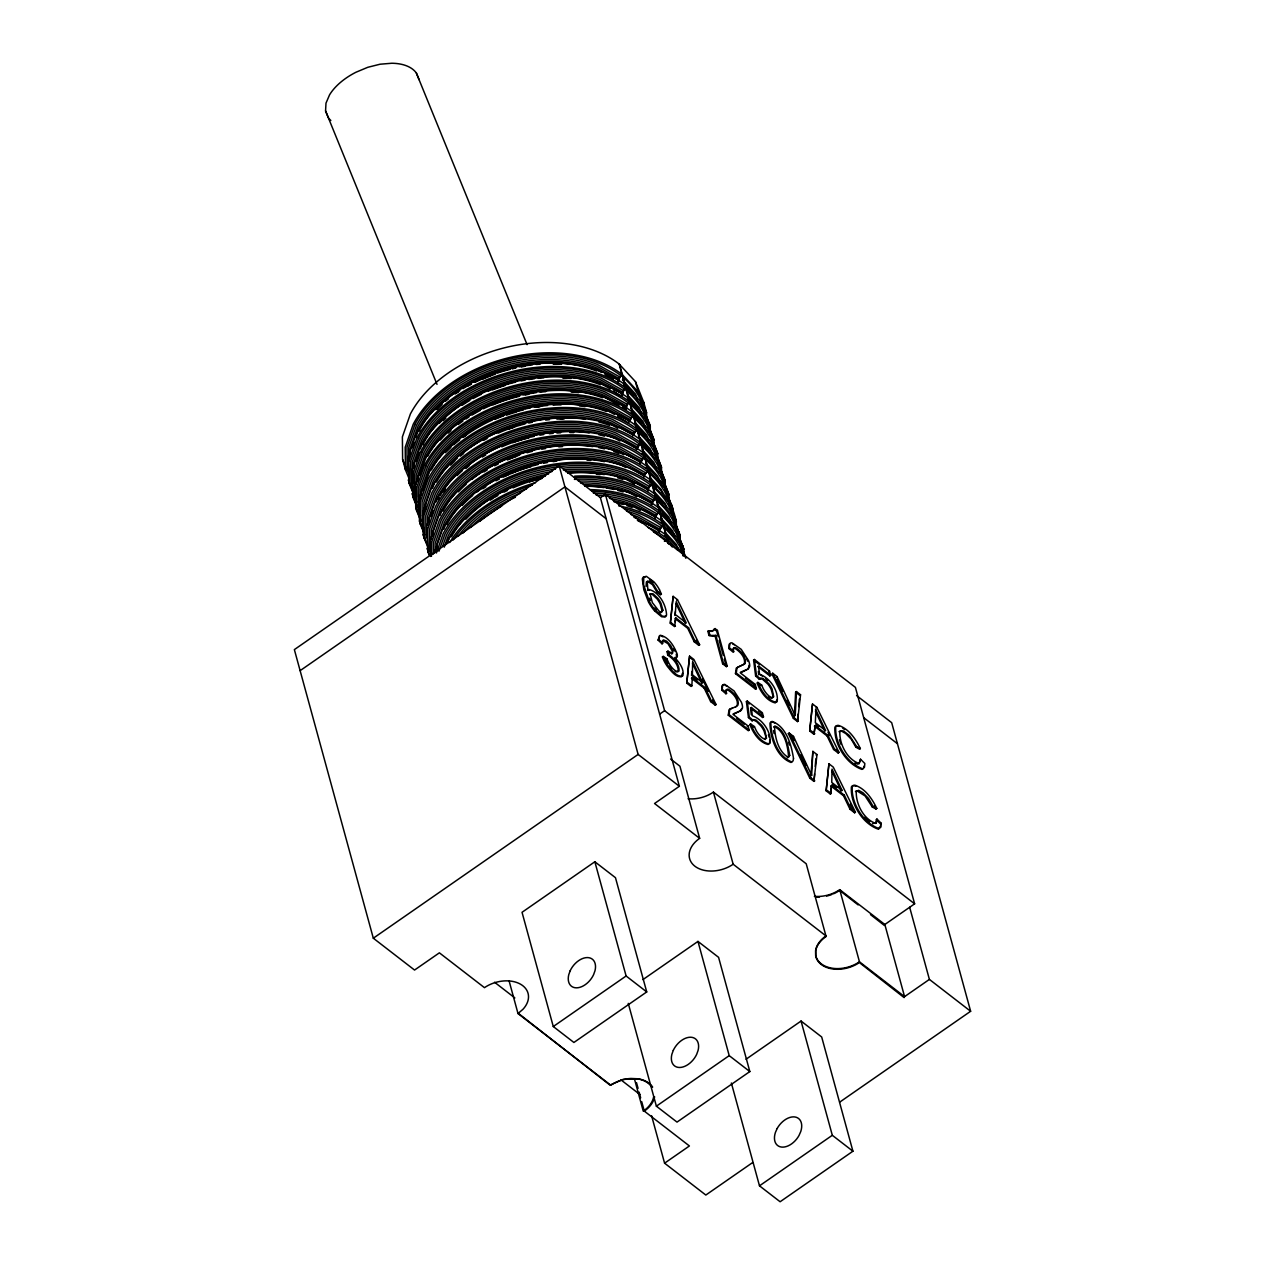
<?xml version="1.0" encoding="UTF-8"?>
<svg xmlns="http://www.w3.org/2000/svg" width="1265" height="1265" viewBox="0 0 1265 1265"><rect width="100%" height="100%" fill="white"/><g stroke="black" fill="none" stroke-linecap="round" stroke-linejoin="round"><path stroke-width="1.5" d="M875.506 823.452L876.93 819.024L881.278 823.309L880.914 827.041L879.143 828.622C863.157 822.993 851.029 803.069 852.199 786.371A20.303 6.784 55.2 0 1 855.172 785.265C865.529 788.854 872.249 798.927 876.803 808.43L875.981 808.999L872.312 807.023L865.07 795.938L856.832 790.767M794.404 716.101L795.622 692.145L796.444 691.576L800.555 694.738L797.519 721.588L793.392 718.394L771.903 673.834L772.741 673.249L777.09 676.617L795.226 715.531L796.444 691.576M811.656 775.334L812.873 751.378L816.984 754.557L813.948 781.391L809.821 778.212L788.348 733.637L789.17 733.068L793.519 736.42L811.656 775.334L810.833 775.919L812.873 751.378M674.846 621.747L675.826 617.905L688.555 627.725L695.038 641.213L699.624 644.755L698.786 645.324L694.216 641.782L687.717 628.31L675.004 618.474M699.624 644.755L677.471 599.673L673.138 596.321L670.324 623.345L674.609 626.634L675.826 617.905M716.053 704.558L693.9 659.476L689.567 656.124L686.769 683.147L691.038 686.452L691.86 685.867L692.271 677.708L704.985 687.528L711.468 701.016L716.053 704.558L715.231 705.127L710.645 701.585L704.162 688.113L691.433 678.293L692.271 677.708M838.995 752.406L816.842 707.325L812.51 703.972L809.695 730.996L813.964 734.301L815.198 725.557L827.911 735.376L834.41 748.864L838.995 752.406L838.157 752.975L833.572 749.433L827.089 735.961L814.375 726.126M813.964 734.301L815.198 725.557M855.425 812.209L833.271 767.128L828.939 763.775L826.14 790.799L830.409 794.104L831.643 785.359L844.356 795.195L850.839 808.667L855.425 812.209L854.602 812.778L850.017 809.252L843.518 795.764L830.805 785.945M830.409 794.104L831.643 785.359M437.026 384.37L325.564 110.925L325.99 103.145L329.58 94.812A50.537 28.621 -22.2 0 1 355.876 72.279L367.83 67.282L380.085 64.215L391.818 63.25A48.307 27.356 -22.2 0 1 416.359 73.022L419.126 79.742M675.368 611.643L675.115 615.549L676.222 601.65L686.263 622.949L675.953 614.98M697.442 679.906L691.56 675.368L691.797 671.446M692.382 674.783L692.667 661.453L702.692 682.752L692.382 674.783L691.56 675.368M618.553 381.951L619.85 377.002L621.953 374.345A123.986 84.866 -15.3 0 0 413.212 424.265L405.211 447.241L405.448 469.789L408.959 478.36M622.301 395.629L623.582 390.679L625.685 388.023A123.986 84.866 -15.3 0 0 416.96 437.943L408.959 460.919M417.15 507.439L412.928 497.145L412.706 474.596L420.707 451.621A123.986 84.866 -15.3 0 1 629.432 401.701L627.329 404.357L626.033 409.307L622.348 407.235M670.324 623.345L673.138 596.321M686.769 683.147L689.567 656.124M809.695 730.996L812.51 703.972M826.14 790.799L828.939 763.775M797.519 721.588L798.152 714.077M798.784 706.582L799.417 699.071M813.948 781.391L814.581 773.895M815.213 766.384L815.846 758.874M659.397 532.692L659.539 531.031L637.497 518.666A117.74 80.596 -15.3 0 0 634.018 517.369M777.058 699.83L775.224 702.929C766.131 700.683 760.36 691.212 757.008 682.974L757.846 682.404L761.657 685.045L763.174 688.524A9.108 3.052 55.2 0 0 769.341 696.256L771.666 697.584L773.721 696.762L772.045 688.887A9.899 3.305 55.2 0 0 768.772 683.606L763.064 678.435L760.724 678.056L759.285 679.242L755.632 676.016L753.592 660.061L754.43 659.492L769.547 671.177L770.685 675.336L769.863 675.905L757.719 666.529M618.111 382.9L618.775 378.377L622.364 374.677L638.287 391.976L646.557 412.611L646.573 418.256M650.305 431.934L650.289 426.289L642.035 405.654L626.112 388.355C618.949 392.767 625.4 400.546 613.604 390.759M654.052 445.612L654.037 439.967L645.767 419.332L629.844 402.033L626.254 405.733L625.685 409.101M420.881 521.117L416.659 510.823L416.438 488.274L424.439 465.299A123.986 84.866 -15.3 0 1 633.18 415.379C625.906 424.075 633.101 425.546 617.747 416.248M632.516 436.409L633.449 433.247L637.339 429.388L653.262 446.687L661.516 467.323L661.532 472.968M636.248 450.087L638.224 445.422L641.07 443.066L656.994 460.365L665.264 481L665.279 486.646M639.995 463.765L640.928 460.602L644.818 456.744L660.741 474.043L669.011 494.678L669.011 500.323M643.727 477.443L644.676 474.28L648.55 470.422L664.473 487.721L672.743 508.356L672.759 514.001M436.425 552.995L443.145 533.688A123.986 84.866 -15.3 0 1 651.886 483.768L648.423 487.958L647.759 491.421M680.238 541.357L680.222 535.712L671.968 515.076L656.045 497.778L652.155 501.636L651.507 505.099M654.954 518.476L655.903 515.314L659.777 511.455L675.7 528.754L683.97 549.389L683.986 555.035M658.701 532.154L659.65 528.991L663.113 524.801A123.986 84.866 -15.3 0 0 618.68 505.842M770.828 722.41C770.954 736.831 777.2 756.312 791.858 761.941M863.647 767.808L864.011 766.211M880.44 826.029L878.321 829.192C862.335 823.578 850.191 803.639 851.377 786.941A20.303 6.784 55.2 0 1 854.349 785.834L855.804 786.229M856.279 790.941C855.519 803.37 863.363 819.182 875.601 823.325M657.784 459.29L657.784 453.645L649.514 433.009L633.591 415.711L631.061 418.035L629.907 421.356L607.817 408.974A118.167 80.897 -15.3 0 0 430.432 468.635L422.795 490.535M633.354 435.286L636.912 429.056A123.986 84.866 -15.3 0 0 428.187 478.976L420.186 501.952L420.407 524.501L424.629 534.795M428.376 548.472L424.155 538.178L423.917 515.63L431.918 492.654A123.986 84.866 -15.3 0 1 640.659 442.734L637.101 448.964L615.043 436.615A117.74 80.596 -15.3 0 0 438.307 496.054L436.283 501.826M640.833 462.642L644.407 456.412A123.986 84.866 -15.3 0 0 435.666 506.332L427.665 529.308L427.886 551.856L429.294 555.288M574.658 476.13A123.986 84.866 -15.3 0 1 655.618 497.445L652.06 503.676L630.017 491.31A117.74 80.596 -15.3 0 0 580.54 482.914M741.67 708.526L740.373 710.946L733.226 713.871M647.221 581.378L647.901 590.375L648.834 589.443C659.207 592.036 666.149 604.749 666.576 615.043L665.817 616.45L662.401 616.182L655.397 610.283A16.002 5.345 55.2 0 1 649.277 601.349L643.537 584.572L643.822 576.761M737.1 705.759C738.823 699.308 732.815 693.046 727.691 689.899A8.681 2.91 55.2 0 0 725.588 691.164L725.984 693.805L726.426 690.579A8.681 2.91 55.2 0 1 728.529 689.314C733.653 692.477 739.645 698.739 737.922 705.174L735.439 707.056M414.841 424.676L406.951 447.336L407.172 469.552L409.259 474.628M412.2 447.715L414.066 442.355M415.932 436.994L419.205 427.602A118.167 80.897 -15.3 0 1 596.59 367.941L618.68 380.322M419.395 431.112L420.154 428.93A117.503 80.438 -15.3 0 1 596.527 369.601L601.523 372.416M418.589 438.354L410.698 461.013L410.919 483.23L413.007 488.306M415.948 461.393L419.047 452.459M420.296 448.885L422.953 441.279A118.167 80.897 -15.3 0 1 600.337 381.619L622.412 394M423.127 444.79L423.886 442.608A117.503 80.438 -15.3 0 1 600.274 383.279L610.268 388.893M422.336 452.032L414.446 474.691L414.667 496.908L416.738 501.984M419.68 475.071L426.684 454.957A118.167 80.897 -15.3 0 1 604.069 395.297L626.159 407.678M426.068 465.71L418.177 488.369L418.399 510.586L420.486 515.661M432.551 488.148L434.559 482.376A117.74 80.596 -15.3 0 1 611.295 422.937L632.785 434.844M431.318 516.088L433.183 510.744M438.544 499.517L439.287 497.382M440.03 515.503L442.038 509.732A117.74 80.596 -15.3 0 1 618.791 450.293L640.264 462.199M434.211 553.2L442.212 530.241A123.986 84.866 -15.3 0 1 650.937 480.305L649.609 481.238L651.349 480.637C664.441 492.718 676.49 509.147 676.506 527.679M443.778 529.181L445.786 523.41A117.74 80.596 -15.3 0 1 622.522 463.955L644.581 476.32M438.908 551.287L444.901 534.115A122.183 83.648 -15.3 0 1 539.538 468.461A122.183 83.648 -15.3 0 1 650.637 485.048L652.297 484.1L668.22 501.399L676.49 522.034M442.624 546.338L446.608 534.858A120.381 82.399 -15.3 0 1 627.314 474.09L649.609 486.566L650.653 485.033M444.268 547.144L448.19 535.87A118.894 81.387 -15.3 0 1 555.462 469.062M447.51 542.859L449.518 537.087A117.74 80.596 -15.3 0 1 551.967 471.529M431.539 556.141L431.412 542.985L439.414 520.01A123.986 84.866 -15.3 0 1 648.139 470.09L645.071 474.581L622.918 462.168A118.894 81.387 -15.3 0 0 444.458 522.192L436.773 544.219L436.836 550.117M649.609 486.566L648.818 488.258L626.665 475.846A118.894 81.387 -15.3 0 0 563.131 468.129M685.646 557.897L679.447 542.432L663.524 525.133L660.03 529.292L637.876 516.879A118.894 81.387 -15.3 0 0 630.761 514.349M727.185 666.054L717.445 630.429L715.041 628.578L712.195 631.33L707.862 631.267L709.001 635.473L713.887 636.279L715.864 635.409L723.453 663.16L727.185 666.054L726.363 666.623L722.631 663.745L715.041 635.995M715.041 628.578L713.017 630.761L707.862 631.267M665.754 615.612L664.979 617.02L661.579 616.751L654.574 610.853M737.052 667.556L736.277 673.075L756.375 688.603L755.553 689.172L735.455 673.644L736.23 668.141L745.117 663.635C746.84 657.183 740.847 650.922 735.724 647.759A8.681 2.91 55.2 0 0 733.621 649.024L733.178 652.25L729.225 648.834L728.956 645.15A13.267 4.428 55.2 0 1 730.095 643.49M729.858 709.112L729.083 714.614L749.18 730.142L748.358 730.727L728.26 715.199L729.035 709.697L736.262 706.471M590.138 489.618A123.986 84.866 -15.3 0 1 659.365 511.123L656.298 515.614L634.144 503.201A118.894 81.387 -15.3 0 0 596.131 495.01M664.584 541.278L666.845 538.479A123.986 84.866 -15.3 0 0 647.791 527.284M765.23 739.551L765.768 736.467L764.028 731.012A9.899 3.305 55.2 0 0 760.755 725.746L756.691 721.651L753.687 720.085L752.09 720.797L748.437 717.555L746.397 701.616L747.236 701.047L762.352 712.733L763.491 716.891L762.668 717.461L750.524 708.084L751.363 707.514L763.491 716.891M747.568 669.391L748.864 666.987A15.117 5.06 55.2 0 0 748.848 665.343M759.285 679.242L762.226 679.005L767.95 684.191A9.899 3.305 55.2 0 1 771.207 689.457L773.073 696.319L772.425 697.995L770.844 698.169M752.09 720.797L753.529 719.611L755.869 719.991L761.577 725.161A9.899 3.305 55.2 0 1 764.851 730.443L766.527 738.317L764.471 739.139L762.147 737.811A9.108 3.052 55.2 0 1 755.98 730.079L754.462 726.6L750.651 723.959L749.829 724.529C753.165 732.767 758.937 742.239 768.029 744.484L769.658 742.808L769.721 739.582M664.425 541.167L667.272 538.795L677.882 550.338M773.69 727.059L774.227 726.584C784.98 731.297 787.858 746.571 788.617 757.197L787.257 757.861M652.661 1087.094A27.783 19.022 -15.3 0 0 637.797 1078.776L630.903 1078.46A27.783 19.022 -15.3 0 0 610.789 1085.228L518.002 1013.55L522.998 1009.249A27.783 19.022 -15.3 0 0 520.389 984.123A27.783 19.022 -15.3 0 0 484.479 987.665L439.382 952.83L414.556 970.049L373.317 938.203L294.365 649.609L559.177 465.836L600.416 497.698L679.368 786.277L654.543 803.512L699.656 838.347A27.783 19.022 -15.3 0 0 694.896 866.225A27.783 19.022 -15.3 0 0 733.162 864.232L825.95 935.91A27.783 19.022 -15.3 0 0 815.64 950.268L815.704 955.312A27.783 19.022 -15.3 0 0 859.457 961.795L904.57 996.646L929.395 979.41L909.661 907.274M642.13 453.882L643.458 452.949A123.986 84.866 -15.3 0 0 434.717 502.885L426.716 525.845L427.886 551.856M660.836 522.271L662.164 521.338A123.986 84.866 -15.3 0 0 613.873 501.699M664.584 535.949L665.912 535.016A123.986 84.866 -15.3 0 0 638.129 520.453M300.121 670.656L564.933 486.883L606.172 518.745M600.416 497.698L605.382 494.251L855.409 687.385L914.627 903.827L884.836 924.494L904.57 996.646M656.962 592.147L657.784 591.577L661.405 594.107L660.583 594.677L656.962 592.147L652.455 584.636L647.474 581.331M676.649 600.243L677.471 599.673M675.083 671.668L678.214 671.62C678.704 664.868 673.249 658.543 667.762 655.223L667.129 651.712L667.952 651.143L672.458 653.515L673.154 650.526L670.671 645.482L666.655 641.134L663.461 639.932L662.069 643.853L658.132 640.185L660.219 635.236C668.647 636.88 674.024 646.115 677.012 653.578A10.658 3.558 55.2 0 1 676.253 657.626L674.783 657.531C679.068 662.291 684.333 668.758 682.91 675.557L682.104 676.285C676 676.506 671.794 670.15 668.236 665.928A14.88 4.965 55.2 0 1 664.157 658.749L663.255 656.377L662.417 656.962L663.334 659.318A14.88 4.965 55.2 0 0 667.414 666.497C670.972 670.735 675.178 677.091 681.282 676.854L682.468 673.328M687.717 628.31L688.555 627.725M667.762 655.223L668.584 654.638L667.952 651.143M668.584 654.638C674.071 657.958 679.526 664.299 679.036 671.051L676.965 671.604L674.688 670.26A8.95 2.989 55.2 0 1 668.568 662.544L666.829 658.686L665.991 659.255L667.73 663.113M694.216 641.782L695.038 641.213M709.001 635.473L715.864 635.409M718.156 636.627L716.622 631.014L717.445 630.429M729.225 648.834L729.779 644.565A13.267 4.428 55.2 0 1 732.008 642.841L741.227 649.356L748.58 660.662A15.117 5.06 55.2 0 1 749.686 666.402L748.39 668.821L740.42 672.316M722.631 663.745L723.453 663.16M659.634 714.14L664.599 710.693L605.382 494.251M704.162 688.113L704.985 687.528M735.455 673.644L736.277 673.075M725.984 693.805L722.03 690.39L722.584 686.12A13.267 4.428 55.2 0 1 724.813 684.397L734.032 690.911L741.385 702.217A15.117 5.06 55.2 0 1 742.492 707.957L741.195 710.377L733.131 714.44L748.042 725.968L749.18 730.142M710.645 701.585L711.468 701.016M373.317 938.203L638.129 754.43L559.177 465.836M755.632 676.016L756.454 675.431L754.43 659.492M757.846 682.404C761.182 690.643 766.954 700.098 776.046 702.36L777.137 701.696C778.908 690.832 769.863 677.74 759.522 674.229L758.684 674.798L758.304 671.494M768.725 671.747L769.547 671.177M755.553 689.172L754.414 684.982L755.237 684.412L740.325 672.885L746.824 669.738M760.834 685.614L761.657 685.045M776.267 677.186L777.09 676.617M728.26 715.199L729.083 714.614M748.437 717.555L749.26 716.986L747.236 701.047M747.22 726.537L748.042 725.968M754.462 726.6L753.64 727.169L749.829 724.529M800.555 694.738L799.717 695.323L795.622 692.145M793.392 718.394L794.214 717.824L798.341 721.018M816.004 707.894L816.842 707.325M594.85 861.765L522.034 912.302L553.279 1026.532L573.899 1042.471L646.731 991.934L615.47 877.689L594.85 861.765L626.112 975.995L646.731 991.934M788.348 733.637L792.696 737.005L793.519 736.42M827.089 735.961L827.911 735.376M816.162 755.126L816.984 754.557M833.572 749.433L834.41 748.864M809.821 778.212L810.659 777.627L814.786 780.821M855.867 747.22L856.705 746.65L860.374 748.611L859.536 749.196L855.867 747.22L851.266 739.203L845.716 733.526L841.415 731.075L839.011 731.708M860.374 748.611C855.82 739.124 849.1 729.051 838.742 725.446A20.303 6.784 55.2 0 0 835.754 726.569C834.584 743.251 846.728 763.19 862.714 768.804L864.469 767.238L864.849 763.507L860.5 759.221L859.077 763.649L857.385 764.123M842.063 790.404L831.753 782.434L832.038 769.104L842.063 790.404L841.241 790.973L831.896 771.191M843.518 795.764L844.356 795.195M850.017 809.252L850.839 808.667M553.279 1026.532L626.112 975.995M872.312 807.023L873.135 806.453L876.803 808.43M642.936 979.6L697.964 941.413L718.583 957.336L749.829 1071.566L677.012 1122.102L656.377 1106.179L628.262 1003.366M881.278 823.309L880.456 823.894L876.107 819.594M656.377 1106.179L729.209 1055.643L697.964 941.413M746.034 1059.232L801.061 1021.045L821.681 1036.984L852.926 1151.213L780.11 1201.75L759.49 1185.827L731.36 1083.014M752.643 1162.551L705.823 1195.045L664.584 1163.183L689.409 1145.964L644.296 1111.113L641.703 1101.625M839.849 1102.036L970.635 1011.273L891.683 722.679L856.563 695.544M759.49 1185.827L832.307 1135.29L801.061 1021.045M627.25 399.092L628.484 398.238A123.986 84.866 -15.3 0 0 419.759 448.174L411.757 471.149L412.928 497.145M659.381 635.805L658.132 640.185M855.456 791.526L858.666 790.309L862.983 792.76L868.517 798.436L873.135 806.453M862.936 768.867L861.876 769.389C845.89 763.76 833.761 743.836 834.932 727.138A20.303 6.784 55.2 0 1 837.904 726.031L839.375 726.41M664.71 536.044L666.323 535.348L682.246 552.647L683.432 555.604M627.393 399.202L628.895 398.57L644.818 415.869L654.037 439.967M631.14 412.88L632.642 412.248L648.566 429.547L657.784 453.645M737.606 667.224L744.294 664.204C746.018 657.753 740.009 651.491 734.886 648.344A8.681 2.91 55.2 0 0 732.973 648.787M730.411 708.779L732.451 708.1M649.751 594.012L652.297 594.392L657.136 598.978A9.788 3.273 55.2 0 1 660.235 604.069L662.054 610.774L660.883 612.703A8.46 2.83 55.2 0 1 660.093 612.639M671.636 654.1L672.316 651.096L667.936 643.648L662.639 640.501L662.069 643.853M647.996 590.012L649.404 589.933M771.223 721.936L772.14 721.936M644.043 576.745L645.482 576.872M872.644 823.594L876.345 822.882L876.93 819.024M761.04 675.304L762.384 676M661.611 636.105L663.066 636.88M854.824 763.048L856.215 763.775M732.577 643.853L734.269 644.77M725.383 685.409L727.075 686.326M773.263 722.283L774.607 723.011M619.107 378.63L596.938 366.202A119.242 81.624 -15.3 0 0 417.94 426.4L410.255 448.506L410.303 454.42M604.86 374.282L613.193 378.947M623.582 390.679L601.27 378.188A120.618 82.573 -15.3 0 0 420.201 439.082L412.406 461.44L412.627 483.372M622.854 392.308L600.669 379.88A119.242 81.624 -15.3 0 0 421.688 440.078L413.987 462.184L414.05 468.097M627.329 404.357L605.018 391.865A120.618 82.573 -15.3 0 0 423.933 452.759L416.153 475.118L416.248 484.258M626.602 405.986L604.417 393.557A119.242 81.624 -15.3 0 0 425.435 453.755L417.735 475.861L417.798 481.775M619.012 405.369L604.006 396.957A117.503 80.438 -15.3 0 0 427.633 456.286M631.061 418.035L608.75 405.543A120.618 82.573 -15.3 0 0 427.681 466.437L419.901 488.796L420.012 499.754M630.334 419.664L608.149 407.235A119.242 81.624 -15.3 0 0 429.167 467.433L421.466 489.539L421.53 495.453M614.426 414.382L607.753 410.635A117.503 80.438 -15.3 0 0 431.381 469.963M634.635 431.855L612.355 419.379A120.381 82.399 -15.3 0 0 431.65 480.147L423.886 502.458L423.981 513.4M633.844 433.547L611.691 421.134A118.894 81.387 -15.3 0 0 433.231 481.159L425.546 503.185L425.609 509.083M617.858 428.345L611.216 424.629A117.028 80.106 -15.3 0 0 436.425 482.076M638.382 445.533L616.087 433.057A120.381 82.399 -15.3 0 0 435.397 493.824L427.617 516.136L427.712 525.26M637.592 447.225L615.438 434.812A118.894 81.387 -15.3 0 0 436.963 494.836L429.294 516.863L429.357 522.761M619.929 441.09L614.964 438.307A117.028 80.106 -15.3 0 0 440.173 495.753M642.13 459.211L619.834 446.735A120.381 82.399 -15.3 0 0 439.129 507.502L431.365 529.814L431.46 538.937M641.323 460.903L619.17 448.49A118.894 81.387 -15.3 0 0 440.71 508.514L433.041 530.541L433.089 536.439M623.677 454.768L618.696 451.984A117.028 80.106 -15.3 0 0 443.035 511.06M645.862 472.889L623.582 460.413A120.381 82.399 -15.3 0 0 442.876 521.18L435.097 543.491L435.192 552.615M625.764 467.512L622.443 465.662A117.028 80.106 -15.3 0 0 446.782 524.738M648.312 489.998L626.27 477.632A117.74 80.596 -15.3 0 0 563.352 469.995M634.477 483.989L626.175 479.34A117.028 80.106 -15.3 0 0 565.518 471.56M652.55 501.936L630.397 489.523A118.894 81.387 -15.3 0 0 578.453 481.08M636.564 496.734L629.923 493.018A117.028 80.106 -15.3 0 0 584.699 484.653M655.808 517.353L633.749 504.988A117.74 80.596 -15.3 0 0 609.509 498.394M640.311 510.412L633.67 506.696A117.028 80.106 -15.3 0 0 613.462 500.829M660.741 527.552L638.54 515.108A120.381 82.399 -15.3 0 0 626.539 511.139M637.402 520.374L642.383 523.157M669.912 653.625L667.129 651.712M663.255 656.377L666.829 658.686M662.417 656.962L664.805 658.496M768.519 696.841L769.768 697.695M842.775 728.197L844.704 729.589M863.837 717.777L897.454 743.725M714.219 629.148L716.622 631.014M753.592 660.061L759.648 664.742M770.685 675.336L758.541 665.959L759.522 674.229M815.957 724.339L818.914 726.616M745.465 678.072L754.414 684.982M671.162 622.76L675.431 626.064M810.533 730.427L814.802 733.716M690.184 657.816L693.078 660.045M746.397 701.616L749.433 703.957M758.494 710.962L761.53 713.302M832.402 784.158L836.813 787.557M736.768 718.473L744.231 724.228M687.591 682.578L691.86 685.867M826.962 790.23L831.231 793.534M664.599 710.693L914.627 903.827M670.577 759L679.922 766.211L699.656 838.347M688.081 798.753A27.783 19.022 -15.3 0 0 713.428 792.096L806.216 863.774L826.092 936.511A27.783 19.022 -15.3 0 0 815.672 950.837L815.688 955.881A27.783 19.022 -15.3 0 0 859.346 962.554L904.143 997.626M814.375 896.316A27.783 19.022 -15.3 0 0 839.723 889.659L884.836 924.494M638.129 754.43L679.368 786.277M929.395 979.41L970.635 1011.273M729.209 1055.643L749.829 1071.566M832.307 1135.29L852.926 1151.213M494.552 982.225L514.855 997.927M621.131 1080.01L639.869 1094.494M405.448 469.789L402.618 459.464L402.381 436.915L410.398 413.94A123.986 84.866 -15.3 0 1 619.123 364.02L635.457 381.635L643.727 402.27L646.557 412.611M858.144 904.918L839.612 890.418A27.783 19.022 -15.3 0 1 833.461 893.817M870.494 914.595L884.393 925.474M517.859 1012.965L609.983 1085.101L623.028 1079.409L637.022 1078.745A27.783 19.022 -15.3 0 1 651.807 1087.141M649.53 579.18L652.961 582.295M730.047 648.249L734.016 651.681M722.853 689.805L726.822 693.236M756.454 675.431L760.107 678.673M749.26 716.986L752.912 720.228M869.672 821.744L864.991 817.143M658.954 639.616L662.907 643.268M765.799 678.688L767.713 680.649M619.724 376.923L597.539 364.51A120.618 82.573 -15.3 0 0 416.454 425.404L408.674 447.763L409.18 483.467L412.69 492.038M622.38 379.8L635.425 393.984L637.623 399.455M650.289 426.289L641.086 402.191L625.163 384.892L623.645 385.525L624.752 384.56A123.986 84.866 -15.3 0 0 416.011 434.496L408.01 457.471L409.18 483.467M624.072 384.133L634.398 395.344M627.424 394.901L639.173 407.662L641.371 413.133M627.82 397.811L638.129 409.022M631.172 408.579L642.92 421.34L645.103 426.811M631.567 411.489L641.877 422.7M634.919 422.257L646.652 435.018L648.85 440.489M636.39 425.926L652.313 443.224L661.516 467.323M635.299 425.166L645.624 436.378M638.461 436.061L650.178 448.79L652.361 454.261M640.122 439.603L656.045 456.902L665.264 481M642.62 443.209L649.04 450.198M642.193 449.739L653.926 462.468L656.108 467.939M643.869 453.281L659.792 470.58L669.011 494.678M650.21 461.077L652.787 463.876M645.941 463.417L657.658 476.146L660.583 483.436M672.743 508.356L663.54 484.258L647.617 466.959L645.988 467.655L647.19 466.627A123.986 84.866 -15.3 0 0 438.465 516.563L430.464 539.523L430.638 556.442M647.522 467.765L650.099 470.564M649.688 477.095L661.405 489.824L662.86 493.461M651.269 481.443L656.409 487.025M653.42 490.773L665.137 503.502L666.608 507.139M655.096 494.315L671.019 511.613L680.222 535.712M656.298 496.512L662.734 503.502M653.199 500.134L631.061 487.768A120.381 82.399 -15.3 0 0 574.405 479.372M657.168 504.45L668.885 517.179L671.082 522.651M658.844 507.992L674.767 525.291L683.97 549.389M662.607 512.989L667.762 518.587M656.93 513.811L634.809 501.446A120.381 82.399 -15.3 0 0 593.317 492.986M660.915 518.128L672.632 530.857L674.814 536.328M662.575 521.67L678.499 538.969L686.073 557.881M667.635 528.058L671.494 532.265M664.647 531.806L676.364 544.535L678.562 550.006M666.244 536.154L668.805 538.953M667.066 541.278L672.332 547.002M674.862 659.097L676.664 661.073M654.653 608.038L656.393 610.015M856.705 746.65L849.463 735.55L843.455 730.964L839.849 731.138C839.09 743.567 846.918 759.38 859.172 763.507L860.5 759.221M673.818 648.724L675.257 651.586M827.943 732.166L829.634 735.645M836.45 749.513L838.157 752.975M850.333 804.113L854.602 812.778M696.24 640.122L698.786 645.324M702.455 679.131L708.416 691.259M712.669 699.924L715.231 705.127M772.741 673.249L794.214 717.824M789.17 733.068L810.659 777.627M659.476 589.711L661.405 594.107M824.796 731.17L815.466 711.373M685.424 623.519L676.095 603.721M701.869 683.321L692.524 663.54M874.605 806.121L875.981 808.999M777.09 678.957L782.909 691.354M787.067 700.209L789.55 705.522M792.696 737.005L794.357 740.547M800.998 754.699L805.995 765.325M657.784 591.577L653.278 584.066L649.514 581.014L646.399 581.963L646.067 586.454M746.777 659.033L747.757 661.247M325.564 110.925L328.331 117.661A48.307 27.356 -22.2 0 0 330.845 120.475M402.618 459.464L406.84 469.742M408.231 480.004L413.165 492.022M411.979 493.682L416.897 505.7M632.231 411.916A123.986 84.866 -15.3 0 0 423.49 461.851L415.489 484.827L415.726 507.36L420.644 519.377M424.344 529.308L422.273 524.248L422.051 502.031L429.926 479.403A122.183 83.648 -15.3 0 1 524.58 413.75A122.183 83.648 -15.3 0 1 635.663 430.337M635.963 425.593A123.986 84.866 -15.3 0 0 427.238 475.529L419.237 498.505L419.458 521.038L424.392 533.055M639.711 439.271A123.986 84.866 -15.3 0 0 430.986 489.207L422.984 512.167L423.206 534.716L426.716 543.302M426.953 548.393L429.752 555.256M416.359 73.022L527.078 344.633M659.697 592.463L660.583 594.677M750.651 723.959C753.987 732.198 759.759 741.654 768.851 743.915L769.942 743.251C771.713 732.388 762.668 719.295 752.327 715.784L751.363 707.514M788.569 742.334L789.566 745.038M649.514 598.203L650.321 600.559M768.408 734.823L769.231 737.369M839.438 739.74L840.877 744.199M839.723 889.659L859.457 961.795M769.104 673.138L769.863 675.905M755.237 684.412L756.375 688.603M761.909 714.693L762.668 717.461M719.184 640.375L723.28 655.381M724.307 659.128L726.363 666.623M708.685 630.682L709.839 634.888M635.457 381.635L638.287 391.976M641.086 402.191L642.035 405.654M644.818 415.869L645.767 419.332M648.566 429.547L649.514 433.009M652.313 443.224L653.262 446.687M656.045 456.902L656.994 460.365M659.792 470.58L660.741 474.043M663.54 484.258L664.473 487.721M667.272 497.936L668.22 501.399M671.019 511.613L671.968 515.076M674.767 525.291L675.7 528.754M678.499 538.969L679.447 542.432M682.246 552.647L683.195 556.11M619.534 364.336L668.663 543.918M619.123 364.02L668.252 543.586M713.428 792.096L733.162 864.232M651.586 1115.73L664.584 1163.183M636.501 1082.634L638.066 1088.327M639.11 1092.122L640.659 1097.83M634.429 1078.871L643.253 1111.144A27.783 19.022 -15.3 0 0 653.657 1096.834M415.726 507.36L416.659 510.823M419.458 521.038L420.407 524.501M423.206 534.716L424.155 538.178M509.036 980.691L518.002 1013.55M773.516 730.553L774.069 733.605M722.03 690.39L721.762 686.705A13.267 4.428 55.2 0 1 723.991 684.966M750.714 709.744L751.299 714.709M433.389 554.165L433.278 543.065L441.153 520.437A122.183 83.648 -15.3 0 1 535.807 454.783A122.183 83.648 -15.3 0 1 646.889 471.371M429.752 551.603L429.531 529.387L437.405 506.759A122.183 83.648 -15.3 0 1 532.059 441.106A122.183 83.648 -15.3 0 1 643.158 457.693M426.005 537.925L425.783 515.709L433.674 493.081A122.183 83.648 -15.3 0 1 528.311 427.428A122.183 83.648 -15.3 0 1 639.41 444.015M416.296 489.729L416.375 497.05M683.021 545.927L683.037 549.69M679.289 532.249L679.289 536.012M675.542 518.571L675.557 522.334M671.794 504.893L671.81 508.657M649.356 422.826L649.356 426.59M643.727 402.27L643.743 407.915M654.606 1096.771A27.783 19.022 -15.3 0 1 644.296 1111.113M585.284 486.124A123.986 84.866 -15.3 0 1 658.417 507.66M449.628 542.558A123.986 84.866 -15.3 0 1 535.538 482.677M445.944 543.918A123.986 84.866 -15.3 0 1 541.942 477.3M568.143 473.047A123.986 84.866 -15.3 0 1 654.685 493.982M653.483 531.948A122.183 83.648 -15.3 0 1 665.596 539.76M625.416 508.973A122.183 83.648 -15.3 0 1 661.864 526.082M591.704 491.168A122.183 83.648 -15.3 0 1 658.116 512.404M617.573 503.138A116.775 79.932 -15.3 0 1 623.218 504.577M626.887 505.668A116.775 79.932 -15.3 0 1 632.184 507.502M453.265 539.902A122.183 83.648 -15.3 0 1 532.328 485.128M574.468 477.617A122.183 83.648 -15.3 0 1 654.385 498.726M585.015 486.155A116.775 79.932 -15.3 0 1 604.132 487.642M606.093 487.942A116.775 79.932 -15.3 0 1 613.825 489.46M617.62 490.393A116.775 79.932 -15.3 0 1 623.139 491.99M479.593 521.417A117.028 80.106 -15.3 0 1 501.667 506.095M470.627 527.442A117.74 80.596 -15.3 0 1 515.345 497.287M463.196 532.913A118.894 81.387 -15.3 0 1 519.915 493.318M458.215 536.186A120.381 82.399 -15.3 0 1 526.556 488.843M465.868 519.203A116.775 79.932 -15.3 0 1 545.215 476.178M567.732 472.904A116.775 79.932 -15.3 0 1 604.291 474.612M617.589 477.759A116.775 79.932 -15.3 0 1 622.949 479.514M451.399 536.787A117.028 80.106 -15.3 0 1 548.567 473.932M494.599 497.398A122.183 83.648 -15.3 0 1 497.967 495.469M529.482 481.886A122.183 83.648 -15.3 0 1 542.147 478.36M596.384 474.28A122.183 83.648 -15.3 0 1 600.084 474.675M490.267 500.181A117.028 80.106 -15.3 0 1 493.556 498.078M503.913 492.211A117.028 80.106 -15.3 0 1 507.502 490.425M512.942 487.911A117.028 80.106 -15.3 0 1 541.847 478.186M462.136 505.526A116.775 79.932 -15.3 0 1 472.651 495.485M477.032 491.927A116.775 79.932 -15.3 0 1 604.433 461.678M482.787 488.812A122.183 83.648 -15.3 0 1 485.95 486.725M495.927 480.842A122.183 83.648 -15.3 0 1 499.39 479.024M502.901 477.284A122.183 83.648 -15.3 0 1 506.459 475.624M508.245 474.818A122.183 83.648 -15.3 0 1 531.158 466.579M586.992 460.175A122.183 83.648 -15.3 0 1 590.771 460.444M505.573 475.877A117.028 80.106 -15.3 0 1 509.21 474.233M510.918 473.474A117.028 80.106 -15.3 0 1 538.099 464.508M543.681 463.275A117.028 80.106 -15.3 0 1 547.429 462.547M553.09 461.63A117.028 80.106 -15.3 0 1 556.869 461.124M458.389 491.848A116.775 79.932 -15.3 0 1 466.105 484.258M471.798 479.419A116.775 79.932 -15.3 0 1 592.905 446.608M598.756 447.62A116.775 79.932 -15.3 0 1 604.512 448.885M613.715 451.542A116.775 79.932 -15.3 0 1 618.917 453.455M494.662 465.789A117.028 80.106 -15.3 0 1 498.22 463.955M507.186 459.796A117.028 80.106 -15.3 0 1 519.646 455.052M526.983 452.759A117.028 80.106 -15.3 0 1 532.518 451.273M541.799 449.217A117.028 80.106 -15.3 0 1 545.563 448.537M558.766 446.861A117.028 80.106 -15.3 0 1 562.498 446.577M483.815 472.035A122.183 83.648 -15.3 0 1 487.104 470.042M507.897 459.701A122.183 83.648 -15.3 0 1 516.626 456.333M457.092 475.608A116.775 79.932 -15.3 0 1 462.357 470.58M465.156 468.129A116.775 79.932 -15.3 0 1 589.158 432.93M598.867 434.749A116.775 79.932 -15.3 0 1 604.512 436.188M443.145 491.959A122.183 83.648 -15.3 0 1 445.454 488.875M465.805 468.43A122.183 83.648 -15.3 0 1 468.935 465.994M512.894 442.655A122.183 83.648 -15.3 0 1 529.118 437.769M569.914 432.567A122.183 83.648 -15.3 0 1 573.772 432.598M482.329 457.045A117.028 80.106 -15.3 0 1 485.713 455.02M501.715 446.877A117.028 80.106 -15.3 0 1 528.786 437.595M530.62 437.152A117.028 80.106 -15.3 0 1 534.32 436.314M539.949 435.192A117.028 80.106 -15.3 0 1 543.713 434.559M549.389 433.769A117.028 80.106 -15.3 0 1 553.153 433.357M556.885 433.025A117.028 80.106 -15.3 0 1 560.601 432.788M450.909 464.492A116.775 79.932 -15.3 0 1 457.266 458.136M460.001 455.669A116.775 79.932 -15.3 0 1 585.41 419.253M598.914 422.004A116.775 79.932 -15.3 0 1 609.73 425.435M450.593 465.077A122.183 83.648 -15.3 0 1 454.688 461.108M460.539 455.985A122.183 83.648 -15.3 0 1 463.623 453.534M509.147 428.977A122.183 83.648 -15.3 0 1 514.523 427.175M560.395 419.015A122.183 83.648 -15.3 0 1 564.253 418.905M483.689 440.362A117.028 80.106 -15.3 0 1 487.183 438.433M497.983 433.199A117.028 80.106 -15.3 0 1 525.038 423.917M528.723 423.048A117.028 80.106 -15.3 0 1 532.454 422.241M545.642 420.091A117.028 80.106 -15.3 0 1 549.405 419.68M556.853 419.11A117.028 80.106 -15.3 0 1 562.767 418.921M426.005 465.694A122.31 83.727 -15.3 0 1 520.816 399.993A122.31 83.727 -15.3 0 1 632.01 416.596M446.782 450.672A117.266 80.28 -15.3 0 1 606.267 411.441M445.454 452.696A122.31 83.727 -15.3 0 1 450.846 447.383M453.724 444.79A122.31 83.727 -15.3 0 1 459.796 439.793M462.958 437.405A122.31 83.727 -15.3 0 1 466.2 435.097M494.915 419.3A122.31 83.727 -15.3 0 1 503.597 415.869M514.365 412.311A122.31 83.727 -15.3 0 1 523.425 409.892M536.281 407.314A122.31 83.727 -15.3 0 1 539.997 406.761M579.576 405.986A122.31 83.727 -15.3 0 1 585.047 406.697M640.96 431.871A122.31 83.727 -15.3 0 1 643.711 434.701M463.464 437.073A117.503 80.438 -15.3 0 1 492.338 420.012M494.062 419.237A117.503 80.438 -15.3 0 1 523.077 409.481M524.928 409.038A117.503 80.438 -15.3 0 1 530.541 407.868M534.32 407.188A117.503 80.438 -15.3 0 1 547.571 405.48M553.169 405.1A117.503 80.438 -15.3 0 1 561.091 404.879M506.632 415.157A118.167 80.897 -15.3 0 1 515.883 412.216M422.273 452.032A122.31 83.727 -15.3 0 1 517.069 386.315A122.31 83.727 -15.3 0 1 628.278 402.918M440.331 440.014A117.266 80.28 -15.3 0 1 602.519 397.763M492.876 404.911A122.31 83.727 -15.3 0 1 519.678 396.214M525.149 394.996A122.31 83.727 -15.3 0 1 528.833 394.285M572.096 391.96A122.31 83.727 -15.3 0 1 575.828 392.308M632.753 414.208A122.31 83.727 -15.3 0 1 638.619 419.601M448.284 433.104A117.503 80.438 -15.3 0 1 450.988 430.59M458.199 424.55A117.503 80.438 -15.3 0 1 462.8 421.134M465.836 419.015A117.503 80.438 -15.3 0 1 468.872 417.023M472.003 415.078A117.503 80.438 -15.3 0 1 480.131 410.477M483.499 408.753A117.503 80.438 -15.3 0 1 519.33 395.803M523.046 394.949A117.503 80.438 -15.3 0 1 536.281 392.64M540.06 392.182A117.503 80.438 -15.3 0 1 545.705 391.66M571.037 391.818A117.503 80.438 -15.3 0 1 578.564 392.719M418.525 438.354A122.31 83.727 -15.3 0 1 513.321 372.637A122.31 83.727 -15.3 0 1 624.53 389.24M439.303 423.316A117.266 80.28 -15.3 0 1 600.495 384.75M492.607 389.841A122.31 83.727 -15.3 0 1 505.067 385.493M562.672 377.919A122.31 83.727 -15.3 0 1 566.467 378.14M443.224 420.692A117.503 80.438 -15.3 0 1 445.881 418.162M462.105 405.338A117.503 80.438 -15.3 0 1 469.853 400.436M473.094 398.586A117.503 80.438 -15.3 0 1 481.443 394.253M488.306 391.138A117.503 80.438 -15.3 0 1 515.598 382.125M521.18 380.876A117.503 80.438 -15.3 0 1 524.943 380.164M528.738 379.516A117.503 80.438 -15.3 0 1 534.431 378.725M538.21 378.298A117.503 80.438 -15.3 0 1 543.839 377.856M563.431 377.84A117.503 80.438 -15.3 0 1 571.1 378.535M414.778 424.676A122.31 83.727 -15.3 0 1 509.589 358.96A122.31 83.727 -15.3 0 1 620.783 375.563M624.104 378.267A122.31 83.727 -15.3 0 1 644.944 413.196M435.555 409.639A117.266 80.28 -15.3 0 1 596.748 371.072M445.486 401.226A122.31 83.727 -15.3 0 1 448.569 398.76M454.973 394.063A122.31 83.727 -15.3 0 1 458.088 391.96M467.971 385.983A122.31 83.727 -15.3 0 1 471.402 384.117M474.897 382.33A122.31 83.727 -15.3 0 1 490.614 375.484M497.714 372.969A122.31 83.727 -15.3 0 1 510.38 369.301M512.199 368.858A122.31 83.727 -15.3 0 1 515.835 368.036M521.354 366.929A122.31 83.727 -15.3 0 1 525.054 366.281M553.169 364.099A122.31 83.727 -15.3 0 1 558.924 364.241M436.963 409.591A117.503 80.438 -15.3 0 1 442.133 404.484M456.871 392.672A117.503 80.438 -15.3 0 1 459.859 390.664M462.943 388.687A117.503 80.438 -15.3 0 1 470.991 384.007M474.328 382.251A117.503 80.438 -15.3 0 1 510.001 368.89M511.851 368.447A117.503 80.438 -15.3 0 1 515.567 367.593M519.314 366.834A117.503 80.438 -15.3 0 1 532.581 364.826M536.344 364.447A117.503 80.438 -15.3 0 1 540.092 364.178M553.817 363.893A117.503 80.438 -15.3 0 1 561.628 364.304M482.914 379.041A118.167 80.897 -15.3 0 1 495.406 374.124M831.801 894.497A27.783 19.022 -15.3 0 1 826.583 896.094M819.467 897.106A27.783 19.022 -15.3 0 1 815.972 897.106M663.556 527.442A122.357 83.759 -15.3 0 1 682.863 553.169M677.661 532.771A122.357 83.759 -15.3 0 1 678.467 536.313M656.076 500.086A122.357 83.759 -15.3 0 1 676.633 529.26M659.824 513.764A122.357 83.759 -15.3 0 1 682.199 549.99M652.329 486.408A122.357 83.759 -15.3 0 1 674.719 522.635M637.37 431.697A122.357 83.759 -15.3 0 1 659.381 466.153M655.033 496.275A122.357 83.759 -15.3 0 1 658.069 498.9M648.597 472.731A122.357 83.759 -15.3 0 1 670.608 507.186M651.301 482.597A122.357 83.759 -15.3 0 1 654.321 485.222M641.118 445.375A122.357 83.759 -15.3 0 1 663.129 479.83M633.733 417.956A122.468 83.838 -15.3 0 1 655.76 452.443M644.85 459.053A122.357 83.759 -15.3 0 1 666.861 493.508M623.645 385.54A122.468 83.838 -15.3 0 1 626.744 388.086M645.182 414.272A122.468 83.838 -15.3 0 1 646.81 419.506M630.002 404.278A122.468 83.838 -15.3 0 1 652.028 438.765M626.254 390.6A122.468 83.838 -15.3 0 1 648.66 426.858M628.958 400.467A122.468 83.838 -15.3 0 1 631.978 403.108M654.574 610.853A16.002 5.345 55.2 0 1 648.455 601.919L643.822 589.775L642.304 578.927L642.984 577.33L646.32 576.287L653.784 581.726A12.777 4.269 55.2 0 1 659.476 589.711M671.699 668.837A8.95 2.989 55.2 0 1 669.644 666.291M676.19 654.163A10.658 3.558 55.2 0 1 675.415 658.195M815.83 712.163L815.308 722.631L825.634 730.601L815.593 709.301L815.83 712.163M662.892 610.204L661.706 612.134A8.46 2.83 55.2 0 1 658.875 610.932L652.345 602.567L650.131 593.981L653.12 593.823L657.958 598.392A9.788 3.273 55.2 0 1 661.057 603.5L662.892 610.204M793.519 758.541L793.076 760.882L791.036 762.51C776.378 756.897 770.132 737.416 769.99 722.979L772.061 721.366C786.371 726.569 791.416 744.864 793.519 758.541M789.724 755.395L788.095 757.276C778.086 751.268 774.955 737.305 774.528 726.474L775.05 726.015C785.755 730.427 787.81 745.18 789.724 755.395M570.199 970.698L568.776 974.651A17.093 11.085 -52.3 0 0 576.429 987.839A17.093 11.085 -52.3 0 0 593.57 974.714L594.993 970.761A17.093 11.085 -52.3 0 0 587.324 957.573A17.093 11.085 -52.3 0 0 570.199 970.698M673.296 1050.345L671.873 1054.298A17.093 11.085 -52.3 0 0 679.526 1067.486A17.093 11.085 -52.3 0 0 696.667 1054.362L698.09 1050.409A17.093 11.085 -52.3 0 0 690.437 1037.221A17.093 11.085 -52.3 0 0 673.296 1050.345M777.169 1128.475L775.429 1132.412A17.093 11.085 -52.3 0 0 781.406 1147.055A17.093 11.085 -52.3 0 0 799.006 1135.511L800.745 1131.574A17.093 11.085 -52.3 0 0 794.784 1116.948A17.093 11.085 -52.3 0 0 777.169 1128.475"/></g></svg>
